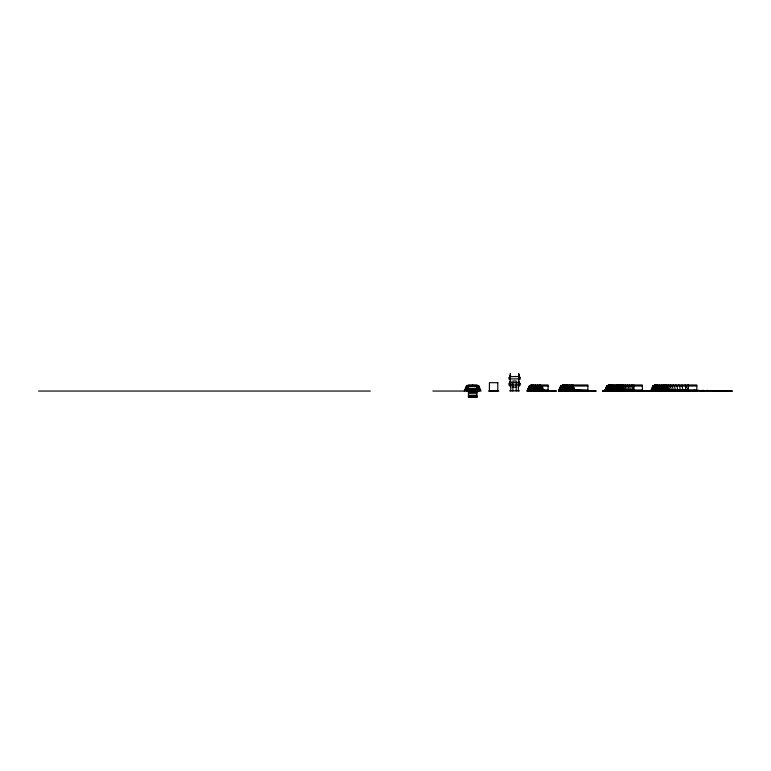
<?xml version="1.0" encoding="UTF-8"?>
<svg xmlns="http://www.w3.org/2000/svg" width="771" height="771" viewBox="0 0 771 771"><rect width="100%" height="100%" fill="white"/><g stroke="black" fill="none" stroke-linecap="round" stroke-linejoin="round"><path stroke-width="1.16" d="M515.423 376.277L515.144 376.45M432.849 391.051L481.037 391.051L478.945 386.02L476.844 386.02L476.835 397.335L468.46 397.335L468.469 386.02L466.368 386.02L464.277 391.051M579.368 391.051L579.387 390.001M633.945 391.051L632.095 390.531M688.416 391.051L688.455 384.98L685.448 386.02L685.718 391.051L688.455 390.001L685.168 384.98M576.833 390.001L576.775 391.051L579.503 390.213L596.272 391.051L558.561 391.051L560.652 386.02L562.743 384.98L587.888 384.98L587.888 391.051M630.206 390.001L630.148 391.051L628.606 391.051M686.479 390.425L683.53 391.051L683.588 390.001M539.633 391.051L531.315 390.213L527.133 391.051L529.224 386.02L531.315 384.98L548.085 384.98L548.085 391.051M531.402 389.692L531.402 387.389M574.193 390.001L574.087 391.051L575.166 390.213L577.412 390.839M626.389 391.051L626.505 390.001M678.798 390.001L678.74 390.945M538.621 390.357L536.443 391.051L536.558 390.001M477.48 390.001L476.844 391.051M655.196 384.98L653.114 386.02L651.032 391.051L653.114 386.02L654.936 384.98L696.83 384.98L696.83 391.051M575.099 390.839L576.833 391.051L575.166 390.213L571.494 391.051L571.658 390.001M622.756 391.051L622.92 390.001M674.182 390.001L674.008 391.051L680.716 390.213L687.356 390.945M630.562 391.051L631.516 391.051M629.849 390.839L630.697 390.213L631.931 391.051M683.944 391.051L676.34 390.213L668.592 391.051M569.249 390.001L569.027 391.051L571.128 390.213L575.445 390.839M619.537 390.001L619.315 391.051L619.47 387.071L618.583 386.175M669.806 390.001L669.585 391.051L667.888 390.839M533.638 390.001L533.416 391.051L537.532 390.213L539.96 390.839M609.254 389.538L609.235 387.302L609.235 389.769L609.504 388.536M467.313 391.051L467.843 385.5L477.48 385.5L478.001 391.051M467.843 385.818L467.313 386.656M571.494 391.051L571.128 390.213L566.752 391.051L567.013 390.001M616.125 391.051L616.395 390.001M665.479 391.051L665.749 390.001M477.789 386.232L477.895 391.051L476.844 389.268L468.469 389.268L468.007 391.051L468.469 390.001L480.603 390.001M537.464 390.839L537.85 386.175M564.998 390.001L564.69 391.051L567.658 390.213L573.769 390.839M613.552 390.001L613.408 390.839M661.769 391.051L662.077 390.001M537.04 386.175L539.7 384.98L539.7 391.051L533.773 390.213L530.814 391.051L531.123 390.001M518.748 384.98L518.748 381.838L519.799 383.717M625.85 391.051L627.469 390.213L629.714 390.839M679.569 390.839L677.352 391.051M682.017 390.839C686.71 391.34 667.619 389.422 666.838 391.051M574.964 390.839L574.453 391.051M563.225 390.001L562.878 391.051L567.658 390.213L566.752 391.051M610.709 391.051L611.056 390.001M657.971 391.051L658.858 390.001M604.898 391.051L606.979 386.02L609.061 384.98L606.748 386.02L604.647 391.051L606.748 386.02L608.839 384.98L642.359 384.98L642.359 391.051M608.579 391.051L608.955 390.001M655.774 391.051L656.15 390.001M572.477 390.839L564.989 390.213L560.151 391.051L562.078 386.02L564.025 384.98M606.883 391.051L608.82 386.02L610.757 384.98M653.586 391.051L655.523 386.02L657.47 384.98M605.649 391.051L607.673 386.02L609.707 384.98M651.996 391.051L654.03 386.02L656.054 384.98M531.817 391.051L535.508 390.213L539.7 391.051L532.443 390.213L527.557 391.051L529.6 386.02L531.315 384.98M571.668 390.839L563.322 390.213L558.734 391.051L560.806 386.02L562.888 384.98M650.743 391.051L652.835 386.02L654.936 384.98M621.956 391.051L624.356 390.213L627.671 390.839M675.319 390.839L673.305 390.839M611.21 389.519L611.702 388.536L611.162 387.302L611.162 389.769L611.769 388.536L611.21 387.562M468.334 391.051L468.71 390.299M468.874 391.051L469.25 390.299M536.038 386.02L535.382 390.839M537.541 384.98L537.175 386.175M468.469 389.268L467.419 391.051L467.525 386.232M534.872 388.536L534.37 389.374L534.37 387.707M603.626 391.051C609.582 388.873 615.769 392.4 621.407 390.213L625.734 390.839M536.211 389.374L536.789 388.536M616.945 386.02L616.202 387.071L616.019 390.839M568.4 386.02L567.658 387.071L567.466 390.839M531.759 390.839L531.605 387.071L533.802 384.98M615.431 388.536L614.728 389.5L614.728 387.582M614.853 391.051L618.679 390.213L623.941 390.839M572.294 386.02L573.094 384.98M620.896 390.839L614.034 390.213L609.051 391.051L609.051 387.071L609.89 386.02L608.213 387.697L608.213 391.051M614.863 386.02L614.034 387.071L613.822 390.839M662.694 386.02L661.855 387.071L661.653 390.839M518.536 376.595L518.536 375.544L519.22 375.544L520.011 378.898L518.334 380.999L518.334 391.051M518.334 387.071L520.011 384.98L519.22 381.626L518.536 381.626L518.536 382.676M661.036 388.545L660.149 389.615L660.149 387.466M616.993 389.5L617.802 388.536L616.993 387.582M613.118 386.02L612.203 387.071L611.981 390.839M660.333 386.02L659.427 387.071L659.195 390.839M533.359 386.02L532.443 387.071L532.212 390.839M565.904 386.02L564.989 387.071L564.767 390.839M611.76 391.051L616.202 390.213L622.313 390.839M565.789 389.615L566.762 388.536M611.721 386.02L610.757 387.071L610.507 390.839M658.453 386.02L657.48 387.071L657.239 390.839M610.709 386.02L609.697 387.071L609.447 390.839M657.085 386.02L656.073 387.071L655.822 390.839M531.605 387.071L532.626 386.02M609.051 387.071L610.092 386.02M468.469 387.071L469.51 386.02L475.803 386.02L476.844 387.071M509.323 377.645L509.843 376.595L519.278 376.595L519.799 377.645M509.323 383.717L509.843 382.676L519.278 382.676L519.799 383.197M532.366 386.02L530.689 387.697L530.689 391.051M563.794 386.02L562.117 387.697L562.117 391.051M655.976 386.02L654.3 387.697L654.3 391.051M535.527 384.98L533.773 387.071L533.59 390.839M606.767 391.051L612.203 390.213L619.691 390.839M666.905 390.839L666.684 388.054M604.946 391.051L610.757 390.213L618.737 390.839M664.93 390.839L665.469 390.839M655.311 390.839L655.215 387.071L656.256 386.02L654.936 387.071L655.071 390.945M664.419 390.839L664.168 387.071L663.156 386.02M568.025 386.02L569.306 384.98M617.407 386.02L618.679 384.98M602.826 391.051L609.051 390.213L617.619 390.839M509.583 390.839L519.538 390.839M530.275 391.051L548.085 390.839M561.702 391.051L587.888 390.839M571.388 390.839L562.743 390.213L558.561 391.051M607.789 391.051L642.359 390.839M665.402 391.051L673.787 390.213L732.45 391.051L602.556 391.051L608.839 390.213L617.484 390.839M653.885 391.051L696.83 390.839M663.571 390.839L663.311 387.071L662.482 386.02L663.523 387.071L663.686 390.945M536.443 391.051L537.532 390.213L538.062 391.051L539.7 390.213L556.46 391.051L527.133 391.051L529.224 386.02L548.085 386.02M701.841 391.051L702.93 390.213L704.029 391.051M566.174 386.02L567.658 384.98M614.728 386.02L616.212 384.98M663.253 386.02L664.737 384.98M562.483 390.839L562.743 387.071L564.343 386.02L563.322 387.071L563.061 390.839M564.545 386.02L566.213 384.98M612.376 386.02L614.044 384.98M660.178 386.02L661.846 384.98M564.989 384.98L563.177 386.02L561.355 391.051L564.989 390.213L562.888 390.945M610.401 386.02L612.213 384.98M657.586 386.02L659.407 384.98M532.472 384.98L530.641 386.02L528.81 391.051L532.443 390.213L530.814 391.051M563.322 384.98L561.288 386.02L559.264 391.051L563.322 390.213L560.151 391.051M529.6 386.02L531.643 384.98M509.323 377.115L510.373 376.595L510.373 375.756M509.323 383.197L510.373 382.676L510.373 381.838L510.373 384.98M532.048 391.051L533.773 390.213M537.532 387.071L539.7 386.02M477.162 390.839L478.001 390.531M535.508 390.213L533.773 390.945M696.464 391.051L698.632 390.213L700.8 391.051M534.891 391.051L537.532 390.213M529.725 391.051L532.443 390.213L528.087 391.051M691.269 391.051L694.478 390.213L697.688 391.051M558.734 391.051L562.743 390.213L579.503 390.213L579.503 391.051M527.557 391.051L531.605 390.213L539.7 391.051M531.605 390.213L527.239 391.051L531.315 390.213L539.7 390.213M681.805 391.051L686.903 390.213L692.001 391.051M677.68 391.051L683.607 390.213L689.534 391.051M671.021 391.051L678.278 390.213L685.535 391.051M665.768 391.051L674.076 390.213L682.383 391.051M518.748 374.186L518.748 374.706M518.748 374.976L518.806 375.496M518.748 375.756L518.748 376.595L519.799 377.115M509.111 377.645L510.373 377.645M518.748 377.645L520.011 377.645M510.575 376.595L510.575 375.544L509.901 375.544L509.111 378.898L520.011 378.898M509.111 383.717L510.373 383.717M518.748 383.717L520.011 383.717M510.575 382.676L510.575 381.626L509.901 381.626L509.111 384.98L520.011 384.98M467.525 385.818L477.789 385.818M560.652 386.02L587.888 386.02M606.748 386.02L642.359 386.02M652.835 386.02L696.83 386.02M533.937 386.126L540.076 386.126M565.365 386.126L572.554 386.126M611.461 386.126L618.612 386.126M657.547 386.126L666.26 386.126M477.48 385.818L478.001 386.656M512.879 387.071L516.233 387.071M542.842 387.071L531.315 387.071L531.392 391.051M562.743 387.071L573.585 387.071L573.585 391.051M619.47 387.071L608.839 387.071L608.579 390.839M654.936 387.071L666.684 387.071M464.711 390.001L466.368 390.001M467.419 390.001L468.469 391.051M527.566 390.001L548.085 390.001M558.994 390.001L561.731 390.001M562.117 390.001L573.585 390.001M574.877 390.001L587.888 390.001M605.081 390.001L620.684 390.001M620.973 390.001L642.359 390.001M651.177 390.001L653.991 390.001M654.3 390.001L663.937 390.001M666.684 390.01L663.523 390.001M663.523 384.98L665.604 386.02L667.069 390.001L696.83 390.001M608.839 390.213L659.118 391.051M467.313 390.531L468.151 390.839M468.469 390.945L467.843 391.051M476.844 390.945L477.48 391.051M530.689 390.945L531.605 390.945M535.508 390.945L536.018 391.051M537.532 390.945L538.071 391.051M539.7 390.945L540.326 390.945M540.75 390.945L541.271 391.051M541.791 390.945L542.321 391.051M562.117 390.945L563.736 391.051M564.989 390.945L565.654 391.051M567.658 390.945L568.526 391.051M571.128 390.945L572.246 390.945M572.94 390.839L574.164 390.945M579.503 390.945L580.033 391.051M608.213 390.945L609.051 390.945M616.202 390.945L616.819 391.051M617.224 390.945L618.053 391.051M619.47 390.945L618.515 390.839M620.722 390.945L619.768 391.051M627.565 390.945L628.278 391.051M633.984 390.945L634.504 391.051M654.3 390.945L655.215 390.945M659.427 390.945L658.935 391.051M661.855 390.945L661.248 391.051M676.62 390.945L675.521 390.839M688.455 390.945L688.975 391.051M38.55 391.051L370.292 391.051M488.371 391.051L498.847 391.051M468.469 391.292L476.844 391.292M468.469 391.581L476.844 391.581M468.469 391.996L476.844 391.996M468.469 392.516L476.844 392.516M468.469 393.143L476.844 393.143M468.46 395.244L476.835 395.244M468.46 395.88L476.835 395.88M468.46 396.4L476.835 396.4M468.46 396.805L476.835 396.805M468.46 397.094L476.835 397.094M468.46 397.277L476.835 397.277M617.224 384.98L619.315 386.02L621.407 390.945M539.7 384.98L541.791 386.02L544.413 391.051M664.168 384.98L666.192 386.02L668.226 391.051M617.783 384.98L619.807 386.02L621.84 391.051M665.228 384.98L667.166 386.02L668.958 390.945M618.487 384.98L620.424 386.02L622.37 391.051M666.684 384.98L668.496 386.02L670.317 391.051M619.46 384.98L621.272 386.02L623.093 391.051M571.909 390.839L572.246 387.071L570.463 386.02L571.417 387.071L571.446 391.051M668.505 384.98L670.172 386.02L671.907 390.945M620.674 384.98L622.342 386.02L624.009 391.051M670.674 384.98L672.158 386.02L673.661 390.945M622.12 384.98L623.604 386.02L625.136 390.945L623.778 391.051M571.417 387.071L570.077 386.02L571.128 384.98L573.219 386.02L575.32 390.945M540.49 390.839L540.75 387.071L541.791 387.697L541.791 391.051M673.15 384.98L674.423 386.02L675.704 391.051M623.768 384.98L625.05 386.02L626.331 391.051M617.359 391.051L617.359 387.071L616.174 386.02L617.85 387.697M667.358 390.839L666.317 391.051M675.878 384.98L676.928 386.02L677.979 391.051M662.26 386.02L663.937 387.697L663.937 391.051M625.599 384.98L626.65 386.02L627.69 391.051M538.65 386.02L540.326 387.697L540.22 390.945M617.359 387.071L616.28 386.126M616.781 386.02L617.793 387.071L617.85 391.051M617.523 386.02L618.496 387.071L618.496 391.051M571.33 386.02L572.246 387.071M509.111 378.898L510.788 380.999L510.788 391.051M509.111 384.98L510.788 387.071M678.827 384.98L679.637 386.02L680.388 390.945M627.565 384.98L628.365 386.02L629.165 391.051M673.623 390.839L673.787 390.213L682.152 390.839M572.834 386.02L573.585 387.071M570.993 390.839L571.735 386.175M671.56 390.839L672.678 391.051M667.069 390.001L667.686 391.051L665.604 386.02L663.311 384.98L665.402 386.02L667.503 391.051M681.95 384.98L683.029 391.051M629.637 384.98L630.717 390.945M476.603 390.299L476.979 391.051M476.064 390.299L476.439 391.051M476.844 390.001L477.307 391.051L476.844 389.268M679.714 390.839L681.169 391.051M691.076 391.051L690.546 391.051M636.605 391.051L636.075 391.051M582.134 391.051L581.604 391.051M691.597 391.051L692.117 391.051M637.125 391.051L637.646 391.051M582.654 391.051L583.175 391.051M542.842 391.051L543.362 391.051M707.306 390.213L707.306 391.051M696.309 391.051L695.789 391.051M695.259 391.051C694.883 390.049 682.036 390.974 687.636 391.051M694.218 391.051L693.688 391.051M693.168 391.051L692.647 391.051M690.026 391.051L689.496 391.051M685.988 391.051L683.559 391.051M671.29 391.051L669.874 391.051M665.951 391.051L662.578 391.051M665.228 391.051L665.228 387.071L664.265 386.175M662.723 387.466L662.723 389.615M662.646 387.264L662.646 389.818M660.641 391.051L660.034 391.051M658.058 387.466L658.058 389.615M655.475 387.466L655.475 389.615M641.838 391.051L641.318 391.051M640.788 391.051L640.267 391.051M639.737 391.051L639.217 391.051M638.696 391.051L638.166 391.051M635.555 391.051L635.025 391.051M633.984 384.98L633.984 391.051L632.278 390.001L633.984 386.02L631.796 384.98L632.336 390.945M633.434 391.051L631.796 391.051M627.074 391.051L625.599 391.051M623.623 391.051L622.949 391.051M622.544 391.051L621.04 391.051M620.684 388.044L620.684 391.051M617.224 387.071L617.224 391.051M615.663 391.051L614.574 391.051M610.025 387.543L610.025 389.538M587.367 391.051L586.837 391.051M586.317 391.051L585.796 391.051M585.266 391.051L584.746 391.051M584.225 391.051L583.695 391.051M581.083 391.051L580.553 391.051M578.963 391.051L577.334 391.051M571.754 391.051L571.754 387.697L570.029 386.126M570.261 391.051L569.393 391.051M566.993 391.051L566.328 391.051M547.555 391.051L547.034 391.051M546.514 391.051L545.984 391.051M545.463 391.051L544.943 391.051M539.16 391.051L538.621 391.051M537.03 391.051L536.52 391.051M535.074 391.051L534.207 391.051M532.906 387.707L532.906 389.374M519.008 376.595L518.748 373.665L518.748 378.898M519.008 381.838L519.008 382.676M516.233 391.051L516.233 380.999L512.879 380.999L512.879 391.051M510.373 378.898L510.373 373.665L510.103 376.595M510.103 381.838L510.103 382.676M478.945 391.051L478.945 386.02L476.844 384.98L468.469 384.98L466.368 386.02L466.368 391.051M477.683 386.656L477.789 390.001M472.662 384.98L472.662 386.02M467.525 386.656L467.525 390.001M608.994 388.536L608.897 389.769L608.897 387.302L608.994 388.536M655.138 388.536L655.013 389.808L655.013 387.264L655.138 388.536M563.148 388.536L562.907 389.808L562.907 387.264L563.148 388.536M532.183 388.536L531.855 389.692L531.855 387.389L532.183 388.536M655.822 388.545L655.456 389.808L655.456 387.264L655.822 388.545M610.439 388.536L609.996 389.769L609.996 387.302L610.439 388.536M468.469 388.324L467.419 391.051L468.469 388.96L476.844 388.96L477.895 391.051L476.844 388.324L468.469 388.324M533.359 388.536L532.838 389.692L532.838 387.389L533.359 388.536M657.065 388.545L656.458 389.818L656.458 387.264L657.065 388.545M564.497 388.536L563.774 389.808L563.774 387.264L564.497 388.536M534.968 388.536L534.293 389.692L534.293 387.389L534.968 388.536M613.398 388.536L612.781 389.519L612.781 387.562L613.398 388.536M613.494 388.536L612.723 389.769L612.723 387.302L613.494 388.536M658.858 388.545L658.01 389.818L658.01 387.264L658.858 388.545M536.905 388.536L536.115 389.692L536.115 387.389L536.905 388.536M538.9 388.536L538.283 389.374L538.283 387.707L538.9 388.536M539.025 388.536L538.177 389.692L538.177 387.389L539.025 388.536M615.547 388.536L614.651 389.75L614.651 387.321L615.547 388.536M661.142 388.545L660.092 389.818L660.092 387.264L661.142 388.545M617.928 388.536L616.906 389.75L616.906 387.321L617.928 388.536M566.878 388.536L565.721 389.808L565.721 387.264L566.878 388.536M570.106 388.536L568.603 389.808L568.603 387.264L570.106 388.536M497.796 382.715L489.421 382.676L489.421 391.051L497.796 391.013L497.796 382.676M619.431 386.02L617.349 384.98L619.315 386.02L621.513 391.051L619.431 386.02"/></g></svg>
